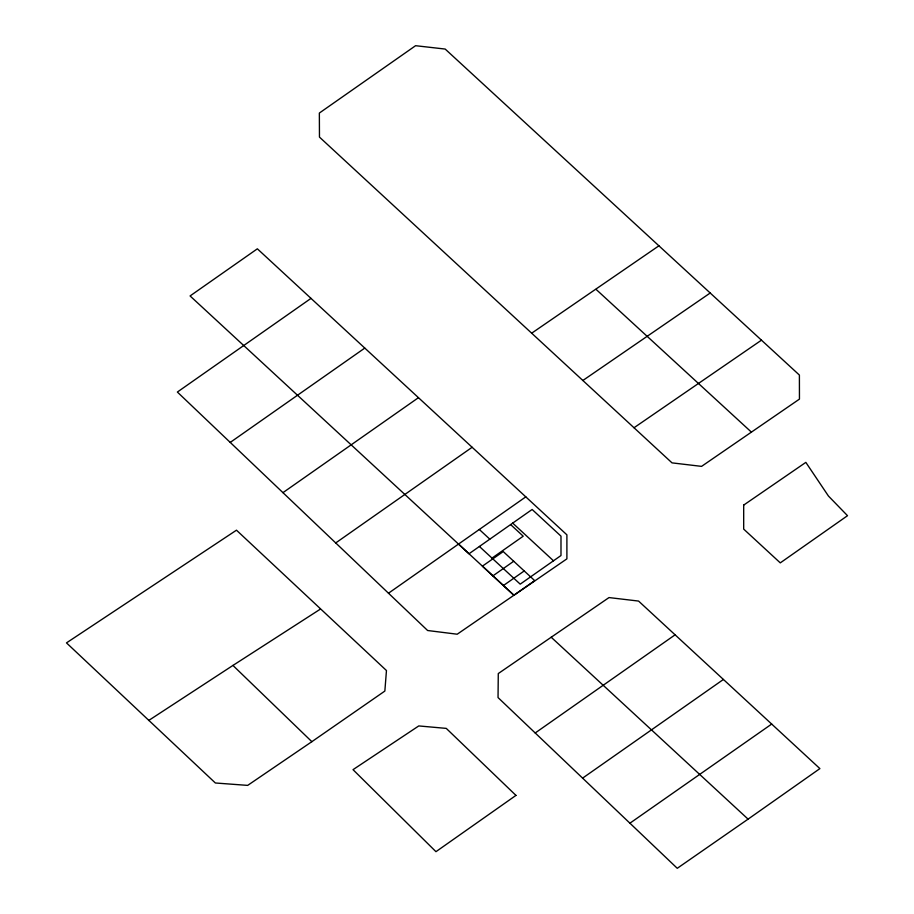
<?xml version="1.0" encoding="UTF-8"?>
<svg xmlns="http://www.w3.org/2000/svg" width="914" height="914" viewBox="0 0 914 914"><rect width="100%" height="100%" fill="white"/><g stroke="black" fill="none" stroke-linecap="round" stroke-linejoin="round"><path stroke-width="1.37" d="M310.988 298.387L177.373 392.049L427.626 630.511L457.206 634.213L566.897 558.854L566.897 534.839L257.36 248.814L190.078 295.942L469.008 553.77L532.131 509.475L560.99 536.141L560.99 555.529L520.203 584.149L479.404 546.469M748.086 819.138L819.892 768.605L638.566 601.069L609.01 597.573L498.279 673.561L498.039 697.565L677.263 868.3L748.086 819.138L551.176 637.218M364.766 348.097L230.248 442.41M418.452 397.681L282.963 492.646M472.138 447.266L335.724 542.939M388.484 593.22L525.824 496.85M491.995 558.111L523.208 536.21L510.618 524.579M492.92 575.854L513.725 561.253M503.408 585.543L524.213 570.953M513.908 595.243L534.713 580.641L503.226 551.565L482.421 566.154L513.908 595.243L458.52 544.07M535.193 732.982L675.092 634.83M723.397 679.468L582.595 778.134M629.906 823.206L771.702 724.048M311.857 741.677L384.851 691.064L386.462 670.533L236.475 530.189L66.482 642.885L215.373 782.99L247.671 785.389L311.857 741.677L232.944 665.438L148.685 720.483M531.674 333.199L658.914 245.809L799.396 375.071L799.453 399.11L701.575 466.369L672.019 462.872L319.466 137.1L319.352 113.05L415.584 45.7L445.175 49.059L658.914 245.809M710.224 292.994L582.846 380.498M761.476 340.157L634.03 427.741M232.944 665.438L320.266 609.192M596.054 289.361L751.422 432.128M512.697 523.116L553.484 560.796M479.324 529.48L489.813 539.169M743.688 505.088L743.688 529.103L780.282 562.875L847.518 515.69L828.438 496.028L805.84 462.381L743.688 505.088M515.953 795.397L435.955 851.677L353.021 769.657L418.772 725.933L446.261 728.389L515.953 795.397"/></g></svg>
